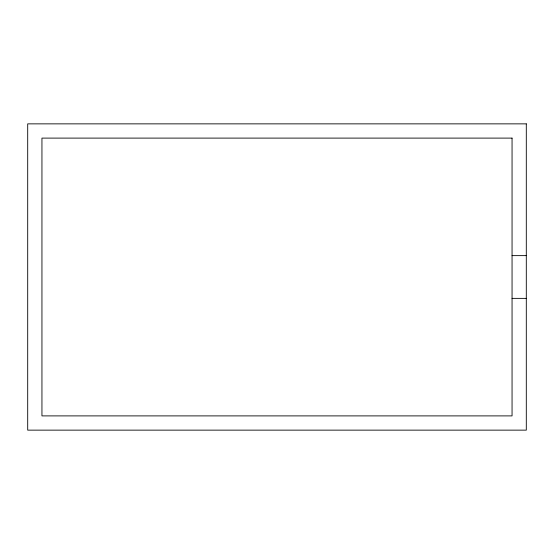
<?xml version="1.0" encoding="UTF-8"?>
<svg xmlns="http://www.w3.org/2000/svg" width="554" height="554" viewBox="0 0 554 554"><rect width="100%" height="100%" fill="white"/><g stroke="black" fill="none" stroke-linecap="round" stroke-linejoin="round"><path stroke-width="0.83" d="M512.055 255.629L526.3 255.629M512.055 298.371L526.3 298.371M526.3 123.861L27.7 123.861L27.7 430.139L526.3 430.139L526.3 123.861M512.055 138.105L41.945 138.105L41.945 415.895L512.055 415.895L512.055 138.105"/></g></svg>
